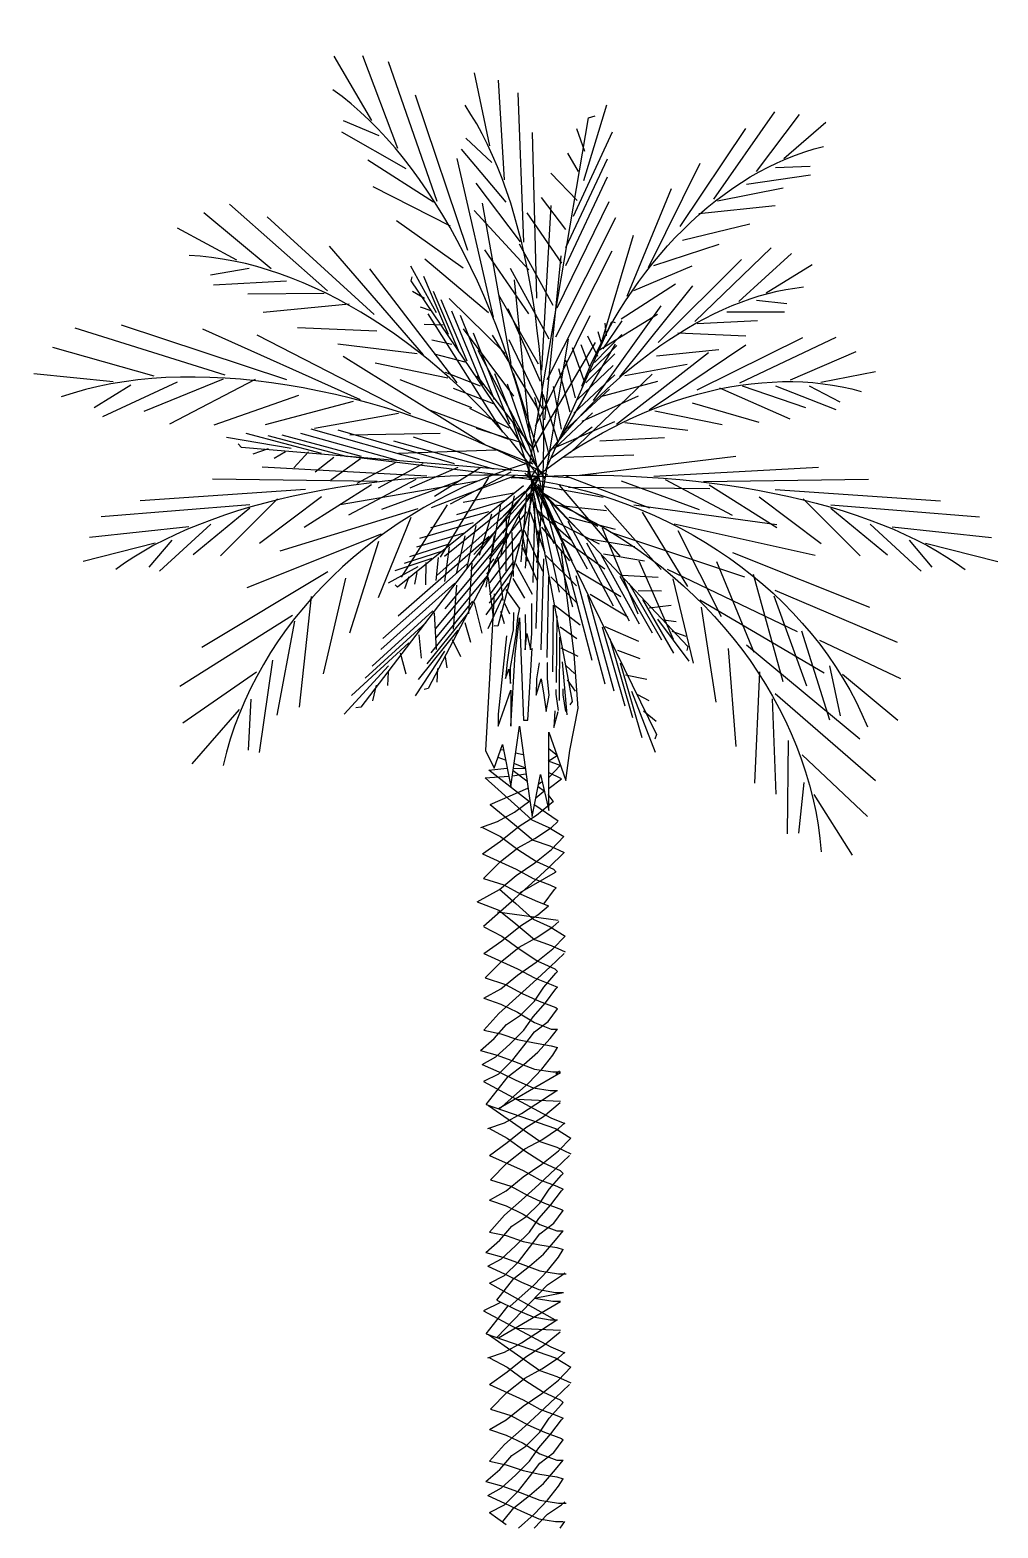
# Model space of a CAD drawing. Header units: millimetres. Extents: x 266 to 335, y 107 to 214.
import ezdxf

# ---------------------------------------------------------------- set-up
doc = ezdxf.new("R2010")
doc.units = ezdxf.units.MM

# ---------------------------------------------------------------- blocks, each defined once
blk = doc.blocks.new('FRAWN', base_point=(0.92143, 1.1278))
for p, q in [((0.9275, 1.1278), (0.72741, 1.0065)), ((0.91234, 1.11913), (0.83958, 1.11913)), ((0.90021, 1.11047), (0.82745, 1.10181)), ((0.91234, 1.1148), (0.87899, 1.02816)), ((0.89112, 1.10614), (0.86686, 1.03249)), ((0.87293, 1.09747), (0.78804, 1.08881)), ((0.87596, 1.09314), (0.84867, 1.03249)), ((0.84867, 1.08448), (0.76985, 1.07581)), ((0.85171, 1.08014), (0.82745, 1.01516)), ((0.83352, 1.07148), (0.76379, 1.06282)), ((0.83352, 1.06715), (0.8123, 1.01083)), ((0.80926, 1.05848), (0.75166, 1.04982)), ((0.80926, 1.05415), (0.79411, 1.00217)), ((0.80017, 1.04982), (0.74257, 1.04116)), ((0.78198, 1.04116), (0.72741, 1.03249)), ((0.77289, 1.03682), (0.76682, 1.00217)), ((0.79107, 1.04116), (0.78198, 1.0065)), ((0.76076, 1.03249), (0.71529, 1.01516)), ((0.7456, 1.01949), (0.73651, 1.00217)), ((0.75773, 1.02383), (0.75166, 1.0065)), ((0.72741, 1.0065), (0.72438, 1.01083))]:
    blk.add_line(p, q)
blk = doc.blocks.new('FRAWN2', base_point=(0.97383, 1.10688))
for p, q in [((0.93952, 1.10688), (0.84906, 1.12471)), ((0.89585, 1.10243), (0.80228, 1.10688)), ((0.94576, 1.10688), (0.89897, 1.06231)), ((0.88961, 1.09797), (0.85218, 1.04894)), ((0.91457, 1.09797), (0.8709, 1.05785)), ((0.86778, 1.09351), (0.7742, 1.08905)), ((0.86466, 1.08905), (0.82723, 1.03111)), ((0.82723, 1.08014), (0.73366, 1.05785)), ((0.81163, 1.06677), (0.78044, 0.99099)), ((0.83659, 1.07122), (0.80228, 1.00882)), ((0.79604, 1.05785), (0.71182, 1.03557)), ((0.79604, 1.0534), (0.76485, 0.99099)), ((0.7742, 1.03111), (0.74613, 0.96871)), ((0.76173, 1.02665), (0.70558, 1.00882)), ((0.75237, 1.00882), (0.73989, 0.97317)), ((0.74301, 1.00437), (0.70246, 0.97762))]:
    blk.add_line(p, q)
blk.add_arc((0.95591, 0.84002), 0.26769, 85.49229, 151.26627)

msp = doc.modelspace()

# ---------------------------------------------------------------- linework, layer by layer
for p, q in [((304.29, 169.25), (303.39, 176.55)), ((298.58, 173.55), (297.98, 162.38)), ((299.97, 172.22), (299.94, 170.98)), ((300.27, 171.85), (300.42, 172.55)), ((300.79, 172.07), (300.83, 170.87)), ((301.28, 170.72), (301.28, 172.85)), ((299.94, 170.98), (299.68, 169.83)), ((300.08, 169.25), (300.39, 171.83)), ((300.16, 170.65), (300.27, 171.85)), ((300.39, 171.83), (300.69, 164.53)), ((299.48, 170.54), (298.88, 164.96)), ((299.97, 169.49), (300.16, 170.65)), ((300.83, 170.87), (300.79, 169.71)), ((300.79, 169.56), (300.91, 170.72)), ((300.91, 170.72), (301.17, 169.56)), ((301.17, 169.56), (301.28, 170.72)), ((299.68, 169.83), (299.53, 168.67)), ((299.75, 168.3), (299.97, 169.49)), ((299.78, 164.1), (300.08, 169.25)), ((300.79, 169.71), (300.79, 169.56)), ((300.99, 164.53), (301.29, 169.68)), ((304.59, 165.39), (304.29, 169.25)), ((299.53, 168.67), (299.41, 167.51)), ((299.41, 167.51), (299.64, 168.18)), ((299.64, 168.18), (299.75, 167.14)), ((299.75, 167.14), (299.75, 168.3)), ((301.8, 168.63), (301.62, 167.48)), ((302.4, 168.63), (302.36, 168.63)), ((302.4, 167.48), (302.4, 168.63)), ((301.58, 166.32), (301.95, 167.48)), ((301.62, 167.48), (301.58, 166.32)), ((301.95, 167.48), (302.14, 166.32)), ((302.51, 166.32), (302.4, 167.48)), ((303, 166.39), (303, 166.73)), ((303.52, 166.35), (303.52, 166.76)), ((298.88, 164.1), (299.78, 166.68)), ((299.78, 166.68), (299.78, 164.1)), ((302.14, 166.32), (302.29, 165.16)), ((302.29, 165.16), (302.51, 166.32)), ((303.18, 165.23), (303, 166.39)), ((303.71, 165.16), (303.52, 166.35)), ((298.88, 164.96), (298.88, 164.1)), ((302.92, 165.19), (302.85, 164)), ((302.85, 164), (303.15, 165.16)), ((303.99, 162.38), (304.59, 165.39)), ((299.78, 159.81), (300.39, 164.1)), ((300.39, 164.1), (300.99, 159.81)), ((300.69, 164.53), (300.99, 164.53)), ((302.49, 158.09), (302.49, 163.67)), ((302.49, 163.67), (303.69, 160.24)), ((298.58, 161.1), (299.18, 162.81)), ((299.24, 162.39), (299.04, 162.43)), ((299.18, 162.81), (299.78, 159.81)), ((303.07, 162.01), (302.5, 162.47)), ((297.98, 162.38), (298.58, 161.1)), ((299.39, 161.68), (298.87, 161.88)), ((300.78, 161.13), (299.99, 161.44)), ((300.65, 162.06), (300.12, 162.17)), ((302.43, 161.62), (303.07, 162.01)), ((303.29, 161.31), (302.47, 161.62)), ((303.69, 160.24), (303.99, 162.38)), ((297.96, 160.41), (299.64, 160.53)), ((297.96, 160.41), (300.03, 158.55)), ((298.21, 160.98), (299.5, 161.1)), ((301.11, 158.71), (298.21, 160.98)), ((299.89, 160.56), (300.86, 160.71)), ((300.93, 160.19), (299.94, 160.91)), ((299.96, 161.08), (300.8, 161.11)), ((301.29, 157.66), (301.89, 160.67)), ((301.89, 160.67), (302.49, 158.09)), ((302.47, 160.43), (303.29, 161.31)), ((303.38, 160.34), (302.47, 160.8)), ((302.5, 159.68), (303.38, 160.34)), ((298.3, 158.53), (301, 159.68)), ((300.99, 159.81), (301.29, 157.66)), ((301.55, 159), (302.14, 159.48)), ((302.17, 159.44), (301.73, 159.77)), ((301.77, 159.99), (301.97, 160.14)), ((302.8, 158.76), (302.45, 159.24)), ((298.3, 158.53), (300.03, 157.1)), ((300.03, 157.97), (301.13, 158.77)), ((300.03, 158.55), (301.28, 157.43)), ((303.16, 157.33), (301.42, 158.52)), ((301.61, 157.76), (302.81, 158.75)), ((297.63, 156.89), (298.83, 157.31)), ((298.83, 157.31), (300.03, 157.97)), ((300.03, 157.1), (301.36, 155.98)), ((300.37, 156.97), (301.61, 157.76)), ((301.28, 157.43), (302.48, 156.89)), ((302.68, 156.89), (303.14, 157.31)), ((297.76, 156.89), (299.04, 156.23)), ((299.04, 155.9), (300.37, 156.97)), ((299.04, 156.23), (300.28, 155.32)), ((300.28, 155.44), (301.48, 156.1)), ((301.48, 156.1), (302.68, 156.89)), ((302.48, 156.89), (303.55, 156.23)), ((302.68, 155.32), (303.55, 156.23)), ((297.76, 154.99), (299.04, 155.9)), ((297.76, 154.99), (300.16, 153.91)), ((299.04, 154.45), (300.28, 155.44)), ((300.28, 155.32), (301.61, 154.45)), ((301.36, 155.98), (302.56, 155.57)), ((301.48, 154.36), (302.68, 155.32)), ((302.48, 154.03), (303.59, 155.1)), ((302.56, 155.57), (303.59, 155.1)), ((297.84, 153.25), (299.04, 154.45)), ((300.16, 153.45), (301.48, 154.36)), ((300.16, 153.91), (301.36, 153.25)), ((301.28, 152.92), (302.48, 154.03)), ((301.61, 154.45), (302.81, 153.91)), ((302.81, 153.91), (303.02, 153.7)), ((297.84, 153.25), (299.29, 152.79)), ((298.96, 152.46), (300.16, 153.45)), ((300.03, 151.8), (301.28, 152.92)), ((302.93, 153.66), (300.42, 152.22)), ((301.36, 153.25), (302.56, 152.79)), ((297.37, 151.58), (298.96, 152.46)), ((297.84, 149.83), (300.03, 151.8)), ((298.98, 152.48), (300.13, 151.45)), ((299.29, 152.79), (300.49, 152.13)), ((300.49, 152.13), (301.69, 151.59)), ((302.15, 151.47), (302.89, 152.46)), ((302.56, 152.79), (303.02, 152.58)), ((302.89, 152.46), (303.02, 152.58)), ((297.37, 151.58), (298.93, 150.99)), ((303.16, 150.25), (298.83, 150.85)), ((298.93, 150.99), (300.13, 150)), ((300.13, 151.45), (301.38, 150.33)), ((301.69, 151.59), (302.47, 151.29)), ((301.71, 150.66), (302.47, 151.29)), ((297.86, 149.79), (299.14, 149.13)), ((299.14, 148.8), (300.46, 149.87)), ((300.13, 150), (301.46, 148.88)), ((300.46, 149.87), (301.71, 150.66)), ((301.38, 150.33), (302.58, 149.79)), ((301.58, 149), (302.78, 149.79)), ((302.58, 149.79), (303.65, 149.13)), ((302.78, 149.79), (303.2, 150.17)), ((297.86, 147.89), (299.14, 148.8)), ((299.14, 149.13), (300.38, 148.22)), ((300.38, 148.34), (301.58, 149)), ((301.46, 148.88), (302.66, 148.47)), ((302.78, 148.22), (303.65, 149.13)), ((297.86, 147.89), (300.26, 146.81)), ((299.14, 147.35), (300.38, 148.34)), ((300.38, 148.22), (301.71, 147.35)), ((301.58, 147.27), (302.78, 148.22)), ((302.58, 146.93), (303.57, 147.89)), ((302.66, 148.47), (303.65, 148.01)), ((297.94, 146.15), (299.14, 147.35)), ((300.26, 146.35), (301.58, 147.27)), ((300.26, 146.81), (301.46, 146.15)), ((301.38, 145.82), (302.58, 146.93)), ((301.71, 147.35), (302.91, 146.81)), ((302.12, 145.48), (302.99, 146.48)), ((302.91, 146.81), (303.11, 146.6)), ((302.99, 146.48), (303.11, 146.6)), ((297.86, 144.7), (299.06, 145.36)), ((297.94, 146.15), (299.39, 145.69)), ((299.06, 145.36), (300.26, 146.35)), ((299.39, 145.69), (300.59, 145.03)), ((300.13, 144.7), (301.38, 145.82)), ((301.46, 146.15), (302.66, 145.69)), ((301.46, 144.49), (302.12, 145.48)), ((302.25, 144.37), (302.99, 145.36)), ((302.66, 145.69), (303.11, 145.48)), ((302.99, 145.36), (303.11, 145.48)), ((297.86, 144.7), (299.06, 144.28)), ((298.93, 143.62), (300.13, 144.7)), ((299.06, 144.28), (300.26, 143.7)), ((300.46, 143.5), (301.46, 144.49)), ((300.59, 145.03), (301.79, 144.49)), ((301.38, 143.37), (302.25, 144.37)), ((301.79, 144.49), (302.99, 144.03)), ((297.86, 142.42), (298.93, 143.62)), ((299.47, 142.83), (300.46, 143.5)), ((300.26, 143.7), (301.46, 142.96)), ((300.71, 142.42), (301.38, 143.37)), ((302.45, 143.04), (303.11, 143.95)), ((302.99, 144.03), (303.11, 143.95)), ((297.86, 142.42), (299.06, 142.17)), ((298.6, 141.84), (299.47, 142.83)), ((299.06, 142.17), (300.26, 141.76)), ((299.72, 141.43), (300.71, 142.42)), ((300.71, 141.3), (301.46, 142.3)), ((301.46, 142.3), (302.45, 143.04)), ((301.46, 142.96), (302.66, 142.5)), ((302.58, 141.84), (303.11, 142.5)), ((302.66, 142.5), (303.11, 142.5)), ((297.61, 140.97), (298.6, 141.84)), ((298.72, 140.51), (299.72, 141.43)), ((299.93, 140.31), (300.71, 141.3)), ((300.26, 141.76), (301.46, 141.51)), ((301.46, 141.51), (302.66, 141.3)), ((301.71, 140.85), (302.58, 141.84)), ((302.66, 141.3), (303.11, 141.18)), ((302.78, 140.64), (303.11, 141.18)), ((297.61, 140.97), (298.81, 140.64)), ((297.73, 139.98), (298.72, 140.51)), ((298.81, 140.64), (300.05, 140.18)), ((298.93, 139.31), (299.93, 140.31)), ((300.05, 140.18), (301.46, 139.64)), ((300.71, 139.98), (301.71, 140.85)), ((302, 139.64), (302.78, 140.64)), ((297.73, 139.98), (298.93, 139.44)), ((297.86, 138.78), (298.93, 139.31)), ((298.02, 137.12), (299.59, 139.11)), ((303.31, 139.39), (298.91, 136.81)), ((298.93, 139.44), (300.13, 138.86)), ((299.59, 139.11), (300.71, 139.98)), ((301.04, 138.65), (302, 139.64)), ((301.46, 139.64), (302.78, 139.44)), ((302.78, 139.44), (303.32, 139.44)), ((302.99, 139.31), (303.24, 139.52)), ((298.95, 136.79), (301.04, 138.65)), ((300.13, 138.86), (301.38, 138.32)), ((301.38, 138.32), (302.58, 138.11)), ((302.58, 138.11), (303.11, 138.11)), ((298.19, 137.06), (301.85, 134.5)), ((303.31, 137.34), (300.2, 137.49)), ((302.1, 136.27), (303.3, 137.26)), ((298.13, 135.4), (299.33, 135.81)), ((299.33, 135.81), (300.53, 136.47)), ((300.86, 135.48), (302.1, 136.27)), ((302.64, 136.18), (303.64, 135.76)), ((303.18, 135.4), (303.63, 135.81)), ((298.25, 135.4), (299.53, 134.73)), ((299.53, 134.4), (300.86, 135.48)), ((299.53, 134.73), (300.78, 133.82)), ((301.98, 134.61), (303.18, 135.4)), ((302.97, 135.4), (304.05, 134.73)), ((303.18, 133.82), (304.05, 134.73)), ((298.25, 133.49), (299.53, 134.4)), ((299.53, 132.95), (300.78, 133.95)), ((300.78, 133.95), (301.98, 134.61)), ((300.78, 133.82), (302.1, 132.95)), ((301.85, 134.48), (303.05, 134.07)), ((301.98, 132.87), (303.18, 133.82)), ((303.05, 134.07), (304.05, 133.61)), ((298.25, 133.49), (300.65, 132.41)), ((298.33, 131.75), (299.53, 132.95)), ((300.65, 131.96), (301.98, 132.87)), ((301.77, 131.42), (302.97, 132.54)), ((302.1, 132.95), (303.3, 132.41)), ((302.97, 132.54), (303.97, 133.49)), ((298.33, 131.75), (299.78, 131.3)), ((299.45, 130.96), (300.65, 131.96)), ((300.65, 132.41), (301.85, 131.75)), ((301.85, 131.75), (303.05, 131.3)), ((302.52, 131.09), (303.39, 132.08)), ((303.3, 132.41), (303.51, 132.21)), ((303.39, 132.08), (303.51, 132.21)), ((298.25, 130.3), (299.45, 130.96)), ((299.78, 131.3), (300.98, 130.63)), ((300.53, 130.3), (301.77, 131.42)), ((300.98, 130.63), (302.18, 130.09)), ((301.85, 130.09), (302.52, 131.09)), ((302.64, 129.97), (303.39, 130.96)), ((303.05, 131.3), (303.51, 131.09)), ((303.39, 130.96), (303.51, 131.09)), ((298.25, 130.3), (299.45, 129.89)), ((299.33, 129.22), (300.53, 130.3)), ((299.45, 129.89), (300.65, 129.31)), ((300.65, 129.31), (301.85, 128.56)), ((300.86, 129.1), (301.85, 130.09)), ((301.77, 128.98), (302.64, 129.97)), ((302.18, 130.09), (303.39, 129.64)), ((302.85, 128.65), (303.51, 129.56)), ((303.39, 129.64), (303.51, 129.56)), ((298.25, 128.02), (299.33, 129.22)), ((299, 127.44), (299.86, 128.44)), ((299.86, 128.44), (300.86, 129.1)), ((301.11, 128.02), (301.77, 128.98)), ((301.85, 127.9), (302.85, 128.65)), ((301.85, 128.56), (303.05, 128.11)), ((298, 126.57), (299, 127.44)), ((298.25, 128.02), (299.45, 127.78)), ((299.45, 127.78), (300.65, 127.36)), ((300.11, 127.03), (301.11, 128.02)), ((300.65, 127.36), (301.85, 127.11)), ((301.11, 126.91), (301.85, 127.9)), ((302.1, 126.45), (302.97, 127.44)), ((302.97, 127.44), (303.51, 128.11)), ((303.05, 128.11), (303.51, 128.11)), ((298, 126.57), (299.2, 126.24)), ((298.13, 125.58), (299.12, 126.12)), ((299.12, 126.12), (300.11, 127.03)), ((299.2, 126.24), (300.44, 125.79)), ((300.32, 125.91), (301.11, 126.91)), ((301.11, 125.58), (302.1, 126.45)), ((301.85, 127.11), (303.05, 126.91)), ((302.39, 125.25), (303.18, 126.24)), ((303.05, 126.91), (303.51, 126.78)), ((303.18, 126.24), (303.51, 126.78)), ((298.13, 125.58), (299.33, 125.04)), ((299.33, 124.92), (300.32, 125.91)), ((299.33, 125.04), (300.53, 124.46)), ((299.99, 124.71), (301.11, 125.58)), ((300.44, 125.79), (301.85, 125.25)), ((301.44, 124.25), (302.39, 125.25)), ((301.85, 125.25), (303.18, 125.04)), ((303.18, 125.04), (303.72, 125.04)), ((303.39, 124.92), (303.63, 125.12)), ((298.25, 124.38), (299.33, 124.92)), ((298.25, 124.38), (302.95, 121.76)), ((298.77, 123.17), (299.99, 124.71)), ((298.79, 120.5), (302.39, 124.25)), ((299.71, 122.71), (301.44, 124.25)), ((300.53, 124.46), (301.77, 123.92)), ((302.39, 124.25), (303.39, 124.92)), ((297.86, 122.43), (299.06, 123.03)), ((298.77, 123.17), (300.13, 122.51)), ((303.31, 123.04), (298.91, 120.46)), ((301.46, 123.3), (302.78, 123.09)), ((303.53, 123.7), (301.47, 123.29)), ((301.77, 123.92), (302.97, 123.72)), ((302.78, 123.09), (303.32, 123.09)), ((302.97, 123.72), (303.51, 123.72)), ((298.02, 120.77), (299.59, 122.76)), ((300.13, 122.51), (301.38, 121.97)), ((301.38, 121.97), (302.58, 121.76)), ((303.31, 120.99), (300.2, 121.14)), ((302.1, 119.92), (303.3, 120.91)), ((302.58, 121.76), (303.11, 121.76)), ((298.19, 120.71), (301.85, 118.15)), ((299.33, 119.46), (300.53, 120.12)), ((300.86, 119.13), (302.1, 119.92)), ((302.64, 119.84), (303.64, 119.41)), ((298.13, 119.05), (299.33, 119.46)), ((298.25, 119.05), (299.53, 118.38)), ((299.53, 118.05), (300.86, 119.13)), ((301.98, 118.26), (303.18, 119.05)), ((302.97, 119.05), (304.05, 118.38)), ((303.18, 119.05), (303.63, 119.46)), ((298.25, 117.14), (299.53, 118.05)), ((299.53, 118.38), (300.78, 117.47)), ((299.53, 116.6), (300.78, 117.6)), ((300.78, 117.6), (301.98, 118.26)), ((301.85, 118.14), (303.05, 117.72)), ((303.05, 117.72), (304.05, 117.27)), ((303.18, 117.47), (304.05, 118.38)), ((298.25, 117.14), (300.65, 116.06)), ((298.33, 115.4), (299.53, 116.6)), ((300.65, 115.61), (301.98, 116.52)), ((300.78, 117.47), (302.1, 116.6)), ((301.98, 116.52), (303.18, 117.47)), ((302.1, 116.6), (303.3, 116.06)), ((302.97, 116.19), (303.97, 117.14)), ((298.33, 115.4), (299.78, 114.95)), ((299.45, 114.62), (300.65, 115.61)), ((300.65, 116.06), (301.85, 115.4)), ((301.77, 115.07), (302.97, 116.19)), ((301.85, 115.4), (303.05, 114.95)), ((302.52, 114.74), (303.39, 115.73)), ((303.3, 116.06), (303.51, 115.86)), ((303.39, 115.73), (303.51, 115.86)), ((298.25, 113.95), (299.45, 114.62)), ((299.78, 114.95), (300.98, 114.28)), ((300.53, 113.95), (301.77, 115.07)), ((301.85, 113.75), (302.52, 114.74)), ((302.64, 113.62), (303.39, 114.62)), ((303.05, 114.95), (303.51, 114.74)), ((303.39, 114.62), (303.51, 114.74)), ((298.25, 113.95), (299.45, 113.54)), ((299.33, 112.88), (300.53, 113.95)), ((299.45, 113.54), (300.65, 112.96)), ((300.86, 112.75), (301.85, 113.75)), ((300.98, 114.28), (302.18, 113.75)), ((301.77, 112.63), (302.64, 113.62)), ((302.18, 113.75), (303.39, 113.29)), ((303.39, 113.29), (303.51, 113.21)), ((298.25, 111.67), (299.33, 112.88)), ((299.86, 112.09), (300.86, 112.75)), ((300.65, 112.96), (301.85, 112.21)), ((301.11, 111.67), (301.77, 112.63)), ((301.85, 111.55), (302.85, 112.3)), ((301.85, 112.21), (303.05, 111.76)), ((302.85, 112.3), (303.51, 113.21)), ((298.25, 111.67), (299.45, 111.43)), ((299, 111.09), (299.86, 112.09)), ((299.45, 111.43), (300.65, 111.01)), ((300.11, 110.68), (301.11, 111.67)), ((301.11, 110.56), (301.85, 111.55)), ((302.97, 111.09), (303.51, 111.76)), ((303.05, 111.76), (303.51, 111.76)), ((298, 110.23), (299, 111.09)), ((298, 110.23), (299.2, 109.89)), ((299.12, 109.77), (300.11, 110.68)), ((300.32, 109.56), (301.11, 110.56)), ((300.65, 111.01), (301.85, 110.76)), ((301.11, 109.23), (302.1, 110.1)), ((301.85, 110.76), (303.05, 110.56)), ((302.1, 110.1), (302.97, 111.09)), ((303.05, 110.56), (303.51, 110.43)), ((303.18, 109.89), (303.51, 110.43)), ((298.13, 109.23), (299.12, 109.77)), ((298.13, 109.23), (299.33, 108.69)), ((299.2, 109.89), (300.44, 109.44)), ((299.33, 108.57), (300.32, 109.56)), ((299.99, 108.36), (301.11, 109.23)), ((300.44, 109.44), (301.85, 108.9)), ((302.39, 108.9), (303.18, 109.89)), ((298.25, 108.03), (299.33, 108.57)), ((298.25, 108.03), (299.45, 107.16)), ((299.2, 107.37), (299.99, 108.36)), ((299.33, 108.69), (300.53, 108.11)), ((300.53, 108.11), (301.77, 107.57)), ((301.44, 107.91), (302.39, 108.9)), ((301.85, 108.9), (303.18, 108.69)), ((302.39, 107.91), (303.39, 108.57)), ((303.18, 108.69), (303.72, 108.69)), ((303.39, 108.57), (303.63, 108.78)), ((300.32, 106.91), (301.44, 107.91)), ((301.44, 106.91), (302.39, 107.91)), ((301.77, 107.57), (302.97, 107.37)), ((302.97, 107.37), (303.51, 107.37)), ((303.3, 106.91), (303.63, 107.37))]:
    msp.add_line(p, q)
for points in [[(297.83, 138.76), (302.64, 136.18)], [(300.53, 136.47), (303.06, 138.11)], [(298.01, 137.12), (302.97, 135.4)], [(297.83, 122.41), (302.64, 119.84)], [(298.01, 120.77), (302.97, 119.05)], [(300.53, 120.12), (303.06, 121.76)]]:
    msp.add_lwpolyline(points)

# ---------------------------------------------------------------- block references
at = {"zscale": 90}
for name, p, xscale, yscale, rotation in [('FRAWN2', (302.02, 180.56), 124.0425338253587, 63.839487025766, 281.5489631288927), ('FRAWN2', (301.67, 176.18), 125.5077097653681, 55.5595667870036, 265.4846699653867), ('FRAWN2', (304.96, 188.6), -88.67392537770566, 62.38267148014438, 65.63240598479449), ('FRAWN', (301.37, 182.63), 120.7157225733376, 76.06406964772123, 239.4664245662551), ('FRAWN2', (301.57, 182.18), 109.309512566408, 67.91434789975108, 309.1560190729861), ('FRAWN2', (301.31, 181.96), -88.67392537770571, 52.63537906137185, 52.8722172156454), ('FRAWN2', (302.05, 182.18), 131.6466738299784, 72.66835225273365, 334.2455135640178), ('FRAWN', (302.06, 182.23), 82.31580054223674, 36.06146307132894, 289.1731064745184), ('FRAWN2', (301.54, 181.83), -88.67392537770567, 62.38267148014438, 35.89171384698892), ('FRAWN', (302.53, 182.65), 50.47100179232032, 45.50613197096277, 217.2670689150492), ('FRAWN', (300.83, 182.43), 101.5428488440731, 40.78379752114586, 341.5503037925081), ('FRAWN2', (303.58, 181.83), 125.5077097653681, 55.5595667870036, 357.9742228873857), ('FRAWN2', (301.09, 182.86), 109.819246044697, 94.54873646209387, 19.42565853774512), ('FRAWN2', (300.19, 181.83), -125.507709765368, 55.5595667870036, 2.025777112614335), ('FRAWN', (300.99, 181.7), 80.51326476393957, 43.35961631195505, 115.1440583467741), ('FRAWN2', (300.19, 181.83), -109.819246044697, 94.54873646209387, 349.820454207818), ('FRAWN', (301.09, 181.7), 101.5428488440731, 40.78379752114586, 102.4061563957855), ('FRAWN', (301.29, 181.7), 101.5428488440731, 40.78379752114586, 38.97509787205393), ('FRAWN', (301.46, 181.52), 82.31580054223672, 36.06146307132894, 47.42798096489392), ('FRAWN', (301.59, 182.13), 50.47100179232037, 45.50613197096277, 46.4773287165608), ('FRAWN', (300.99, 182.13), 82.31580054223672, 36.06146307132894, 85.71212021205157), ('FRAWN', (300.37, 181.19), 50.47100179232039, 45.50613197096277, 10.22812862583944), ('FRAWN2', (303.56, 179.71), -109.8192460446971, 94.54873646209387, 331.9445989133245)]:
    msp.add_blockref(name, p, dxfattribs=dict(at, xscale=xscale, yscale=yscale, rotation=rotation))

doc.saveas('drawing.dxf')
